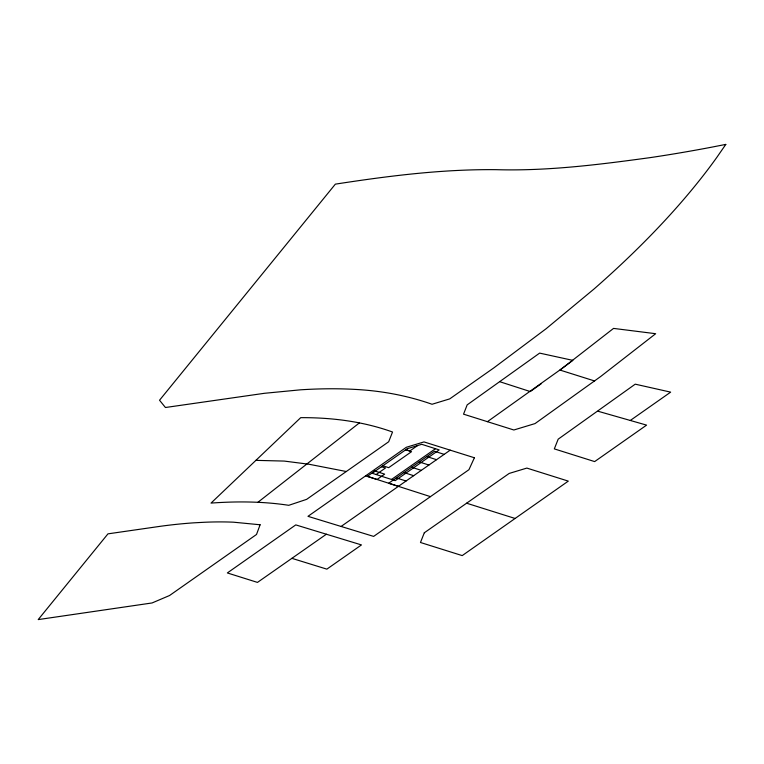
<?xml version="1.0" encoding="UTF-8"?>
<svg xmlns="http://www.w3.org/2000/svg" width="764" height="764" viewBox="0 0 764 764"><rect width="100%" height="100%" fill="white"/><g stroke="black" fill="none" stroke-linecap="round" stroke-linejoin="round"><path stroke-width="1.15" d="M255.902 460.358L300.71 417.66C331.824 417.488 363.158 421.442 392.534 432.013L388.685 441.754L306.641 499.35L288.763 505.31C263.064 501.385 236.916 501.232 211.036 503.084L255.902 460.358L284.208 461.074L308.952 464.235L346.293 471.512M257.879 502.311L359.443 422.864M594.631 380.978L559.907 370.043L572.847 360.369L539.632 353.111L467.167 404.872L463.538 414.164L513.866 429.989L535.048 423.581L600.571 376.585L655.674 333.706L613.549 328.405L561.826 368.63L487.432 421.671M541.332 383.652L530.292 391.56L500.009 381.79M598.002 411.242L646.592 425.118L594.65 461.59L554.32 448.888L558.178 439.176L635.228 384.168L670.658 392.133L630.31 420.458M376.155 474.53L385.457 468.017L381.484 466.747M417.536 445.584L409.848 450.961L405.875 449.681M391.512 479.458L435.48 448.707M326.39 534.208L257.468 582.407L227.347 572.943L295.773 524.897L361.467 544.923L326.858 569.142L291.886 558.341M341.078 526.453L450.177 450.158M466.613 503.209L515.108 518.469M444.161 454.36L434.439 451.237L388.695 483.23L430.457 496.638M405.713 449.795L411.548 451.667L388.675 467.663L382.84 465.792M426.809 456.566L436.54 459.689M419.188 461.905L428.919 465.028M411.567 467.234L421.298 470.357M403.946 472.563L413.668 475.685M396.325 477.892L406.047 481.014M365.669 475.829L398.416 486.353M260.104 524.772L256.513 534.475L169.551 595.519L152.074 602.958L38.2 619.594L107.963 533.855L160.784 526.234A422.272 162.961 -26.2 0 1 193.531 522.853L203.912 522.289A394.396 152.198 -26.2 0 1 233.421 522.184L260.104 524.772M424.306 532.785L420.467 542.488L462.22 555.6L568.301 481.119L526.854 468.084L509.187 473.432L424.306 532.785M474.396 457.76L468.943 469.698L373.634 536.404L307.968 516.33L406.314 447.284L423.982 441.917L474.396 457.76M725.8 144.406L716.966 157.183A665.1 256.666 -26.2 0 1 702.498 176.522C678.47 207.206 651.644 235.608 623.348 262.377A711.59 274.61 -26.2 0 1 594.02 289.012L546.098 328.749L493.888 367.847L449.729 398.884L432.061 404.261C407.393 395.599 381.494 390.786 355.403 389.42A526.826 203.31 -26.2 0 0 300.586 389.812L264.459 393.298L165.435 407.508L159.533 400.231L335.358 184.143C388.618 175.921 442.356 169.092 496.352 169.675C547.903 171.155 599.329 164.575 650.317 157.604A1029.204 397.175 -26.2 0 0 711.8 147.146L725.8 144.406M374.923 471.025L367.303 476.354L377.034 479.477L384.655 474.148L374.923 471.025M407.279 448.707L372.173 473.25L395.208 480.642L439.166 449.891L421.747 444.304L407.279 448.707"/></g></svg>
